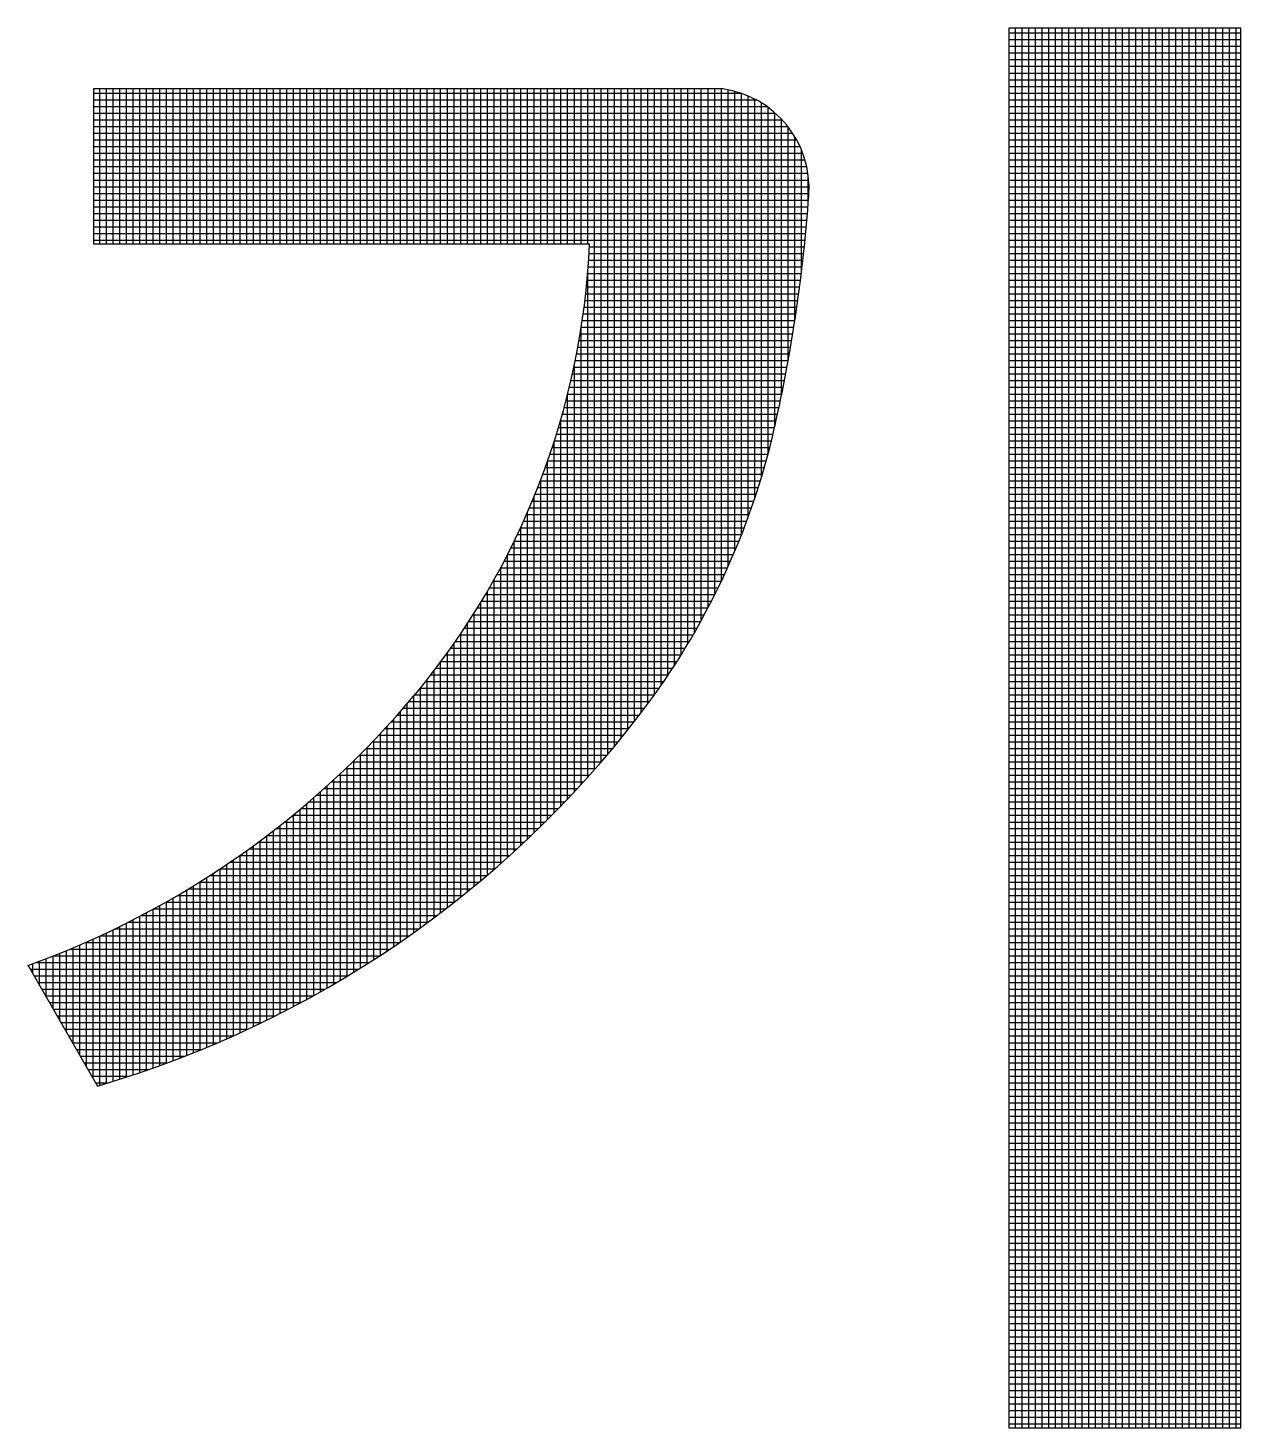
# Model space of a CAD drawing. Header units: inches. Extents: x 1131 to 1972, y 12 to 606.
# Drawn here: x 1857.611 to 1860.762, y 114.85 to 118.485 of the extents above; entities that cross this region are included whole.
import ezdxf

# ---------------------------------------------------------------- set-up
doc = ezdxf.new("R2010")
doc.units = ezdxf.units.IN
doc.header["$MEASUREMENT"] = 0
doc.layers.add('BG ÇÑ±¹Áö¿ª³\xad¹æ±â¼úÁÖ½ÄÈ¸»ç CI', color=7, linetype='Continuous')

msp = doc.modelspace()

# ---------------------------------------------------------------- linework, layer by layer
at = {"layer": 'BG ÇÑ±¹Áö¿ª³\xad¹æ±â¼úÁÖ½ÄÈ¸»ç CI', "color": 7, "linetype": 'Continuous', "lineweight": 25}
for p, q in [((1860.7623, 118.4848), (1860.1593, 118.4848)), ((1860.1593, 118.4848), (1860.1593, 114.8496)), ((1860.1764, 114.8496), (1860.1764, 118.4848)), ((1860.1937, 114.8496), (1860.1937, 118.4848)), ((1860.2111, 114.8496), (1860.2111, 118.4848)), ((1860.2285, 114.8496), (1860.2285, 118.4848)), ((1860.2458, 114.8496), (1860.2458, 118.4848)), ((1860.2632, 114.8496), (1860.2632, 118.4848)), ((1860.2806, 114.8496), (1860.2806, 118.4848)), ((1860.2979, 114.8496), (1860.2979, 118.4848)), ((1860.3153, 114.8496), (1860.3153, 118.4848)), ((1860.3326, 114.8496), (1860.3326, 118.4848)), ((1860.35, 114.8496), (1860.35, 118.4848)), ((1860.3674, 114.8496), (1860.3674, 118.4848)), ((1860.3847, 114.8496), (1860.3847, 118.4848)), ((1860.4021, 114.8496), (1860.4021, 118.4848)), ((1860.4195, 114.8496), (1860.4195, 118.4848)), ((1860.4368, 114.8496), (1860.4368, 118.4848)), ((1860.4542, 114.8496), (1860.4542, 118.4848)), ((1860.4716, 114.8496), (1860.4716, 118.4848)), ((1860.4889, 114.8496), (1860.4889, 118.4848)), ((1860.5063, 114.8496), (1860.5063, 118.4848)), ((1860.5237, 114.8496), (1860.5237, 118.4848)), ((1860.541, 114.8496), (1860.541, 118.4848)), ((1860.5584, 114.8496), (1860.5584, 118.4848)), ((1860.5758, 114.8496), (1860.5758, 118.4848)), ((1860.5931, 114.8496), (1860.5931, 118.4848)), ((1860.6105, 114.8496), (1860.6105, 118.4848)), ((1860.6278, 114.8496), (1860.6278, 118.4848)), ((1860.6452, 114.8496), (1860.6452, 118.4848)), ((1860.6626, 114.8496), (1860.6626, 118.4848)), ((1860.6799, 114.8496), (1860.6799, 118.4848)), ((1860.6973, 114.8496), (1860.6973, 118.4848)), ((1860.7147, 114.8496), (1860.7147, 118.4848)), ((1860.732, 114.8496), (1860.732, 118.4848)), ((1860.7494, 114.8496), (1860.7494, 118.4848)), ((1860.7623, 114.8496), (1860.7623, 118.4848)), ((1860.1593, 118.4721), (1860.7623, 118.4721)), ((1860.1593, 118.4548), (1860.7623, 118.4548)), ((1860.1593, 118.4374), (1860.7623, 118.4374)), ((1860.1593, 118.42), (1860.7623, 118.42)), ((1860.1593, 118.4027), (1860.7623, 118.4027)), ((1860.1593, 118.3853), (1860.7623, 118.3853)), ((1860.1593, 118.3679), (1860.7623, 118.3679)), ((1860.1593, 118.3506), (1860.7623, 118.3506)), ((1860.1593, 118.3332), (1860.7623, 118.3332)), ((1857.7814, 118.3267), (1857.7814, 117.9244)), ((1859.4164, 118.3267), (1857.7814, 118.3267)), ((1857.7814, 118.3158), (1859.4623, 118.3158)), ((1857.7814, 118.2985), (1859.5025, 118.2985)), ((1857.7974, 117.9244), (1857.7974, 118.3267)), ((1857.8148, 117.9244), (1857.8148, 118.3267)), ((1857.8322, 117.9244), (1857.8322, 118.3267)), ((1857.8495, 117.9244), (1857.8495, 118.3267)), ((1857.8669, 117.9244), (1857.8669, 118.3267)), ((1857.8843, 117.9244), (1857.8843, 118.3267)), ((1857.9016, 117.9244), (1857.9016, 118.3267)), ((1857.919, 117.9244), (1857.919, 118.3267)), ((1857.9363, 117.9244), (1857.9363, 118.3267)), ((1857.9537, 117.9244), (1857.9537, 118.3267)), ((1857.9711, 117.9244), (1857.9711, 118.3267)), ((1857.9884, 117.9244), (1857.9884, 118.3267)), ((1858.0058, 117.9244), (1858.0058, 118.3267)), ((1858.0232, 117.9244), (1858.0232, 118.3267)), ((1858.0405, 117.9244), (1858.0405, 118.3267)), ((1858.0579, 117.9244), (1858.0579, 118.3267)), ((1858.0753, 117.9244), (1858.0753, 118.3267)), ((1858.0926, 117.9244), (1858.0926, 118.3267)), ((1858.11, 117.9244), (1858.11, 118.3267)), ((1858.1274, 117.9244), (1858.1274, 118.3267)), ((1858.1447, 117.9244), (1858.1447, 118.3267)), ((1858.1621, 117.9244), (1858.1621, 118.3267)), ((1858.1795, 117.9244), (1858.1795, 118.3267)), ((1858.1968, 117.9244), (1858.1968, 118.3267)), ((1858.2142, 117.9244), (1858.2142, 118.3267)), ((1858.2315, 117.9244), (1858.2315, 118.3267)), ((1858.2489, 117.9244), (1858.2489, 118.3267)), ((1858.2663, 117.9244), (1858.2663, 118.3267)), ((1858.2836, 117.9244), (1858.2836, 118.3267)), ((1858.301, 117.9244), (1858.301, 118.3267)), ((1858.3184, 117.9244), (1858.3184, 118.3267)), ((1858.3357, 117.9244), (1858.3357, 118.3267)), ((1858.3531, 117.9244), (1858.3531, 118.3267)), ((1858.3705, 117.9244), (1858.3705, 118.3267)), ((1858.3878, 117.9244), (1858.3878, 118.3267)), ((1858.4052, 117.9244), (1858.4052, 118.3267)), ((1858.4226, 117.9244), (1858.4226, 118.3267)), ((1858.4399, 117.9244), (1858.4399, 118.3267)), ((1858.4573, 117.9244), (1858.4573, 118.3267)), ((1858.4746, 117.9244), (1858.4746, 118.3267)), ((1858.492, 117.9244), (1858.492, 118.3267)), ((1858.5094, 117.9244), (1858.5094, 118.3267)), ((1858.5267, 117.9244), (1858.5267, 118.3267)), ((1858.5441, 117.9244), (1858.5441, 118.3267)), ((1858.5615, 117.9244), (1858.5615, 118.3267)), ((1858.5788, 117.9244), (1858.5788, 118.3267)), ((1858.5962, 117.9244), (1858.5962, 118.3267)), ((1858.6136, 117.9244), (1858.6136, 118.3267)), ((1858.6309, 117.9244), (1858.6309, 118.3267)), ((1858.6483, 117.9244), (1858.6483, 118.3267)), ((1858.6657, 117.9244), (1858.6657, 118.3267)), ((1858.683, 117.9244), (1858.683, 118.3267)), ((1858.7004, 117.9244), (1858.7004, 118.3267)), ((1858.7178, 117.9244), (1858.7178, 118.3267)), ((1858.7351, 117.9244), (1858.7351, 118.3267)), ((1858.7525, 117.9244), (1858.7525, 118.3267)), ((1858.7698, 117.9244), (1858.7698, 118.3267)), ((1858.7872, 117.9244), (1858.7872, 118.3267)), ((1858.8046, 117.9244), (1858.8046, 118.3267)), ((1858.8219, 117.9244), (1858.8219, 118.3267)), ((1858.8393, 117.9244), (1858.8393, 118.3267)), ((1858.8567, 117.9244), (1858.8567, 118.3267)), ((1858.874, 117.9244), (1858.874, 118.3267)), ((1858.8914, 117.9244), (1858.8914, 118.3267)), ((1858.9088, 117.9244), (1858.9088, 118.3267)), ((1858.9261, 117.9244), (1858.9261, 118.3267)), ((1858.9435, 117.9244), (1858.9435, 118.3267)), ((1858.9609, 117.9244), (1858.9609, 118.3267)), ((1858.9782, 117.9244), (1858.9782, 118.3267)), ((1858.9956, 117.9244), (1858.9956, 118.3267)), ((1859.0129, 117.9244), (1859.0129, 118.3267)), ((1859.0303, 117.9244), (1859.0303, 118.3267)), ((1859.0477, 117.9244), (1859.0477, 118.3267)), ((1859.065, 117.9244), (1859.065, 118.3267)), ((1859.0824, 116.5589), (1859.0824, 118.3267)), ((1859.0998, 116.5788), (1859.0998, 118.3267)), ((1859.1171, 116.5991), (1859.1171, 118.3267)), ((1859.1345, 116.6198), (1859.1345, 118.3267)), ((1859.1519, 116.6409), (1859.1519, 118.3267)), ((1859.1692, 116.6625), (1859.1692, 118.3267)), ((1859.1866, 116.6845), (1859.1866, 118.3267)), ((1859.204, 116.7069), (1859.204, 118.3267)), ((1859.2213, 116.73), (1859.2213, 118.3267)), ((1859.2387, 116.7538), (1859.2387, 118.3267)), ((1859.2561, 116.7785), (1859.2561, 118.3267)), ((1859.2734, 116.804), (1859.2734, 118.3267)), ((1859.2908, 116.8303), (1859.2908, 118.3267)), ((1859.3081, 116.8577), (1859.3081, 118.3267)), ((1859.3255, 116.8862), (1859.3255, 118.3267)), ((1859.3429, 116.9158), (1859.3429, 118.3267)), ((1859.3602, 116.9466), (1859.3602, 118.3267)), ((1859.3776, 116.9789), (1859.3776, 118.3267)), ((1859.395, 117.0128), (1859.395, 118.3267)), ((1859.4123, 117.0484), (1859.4123, 118.3267)), ((1859.4297, 117.0859), (1859.4297, 118.3245)), ((1859.4471, 117.1258), (1859.4471, 118.3204)), ((1859.4644, 117.1684), (1859.4644, 118.3151)), ((1859.4818, 117.2142), (1859.4818, 118.3084)), ((1859.4992, 117.2639), (1859.4992, 118.3002)), ((1860.1593, 118.3158), (1860.7623, 118.3158)), ((1860.1593, 118.2985), (1860.7623, 118.2985)), ((1857.7814, 118.2811), (1859.5305, 118.2811)), ((1857.7814, 118.2638), (1859.5524, 118.2638)), ((1859.5165, 117.3186), (1859.5165, 118.2904)), ((1859.5339, 117.38), (1859.5339, 118.2787)), ((1859.5512, 117.4509), (1859.5512, 118.2647)), ((1860.1593, 118.2811), (1860.7623, 118.2811)), ((1860.1593, 118.2638), (1860.7623, 118.2638)), ((1857.7814, 118.2464), (1859.5702, 118.2464)), ((1857.7814, 118.229), (1859.585, 118.229)), ((1859.5686, 117.5318), (1859.5686, 118.248)), ((1859.586, 117.6223), (1859.586, 118.2277)), ((1860.1593, 118.2464), (1860.7623, 118.2464)), ((1860.1593, 118.229), (1860.7623, 118.229)), ((1857.7814, 118.2117), (1859.5974, 118.2117)), ((1857.7814, 118.1943), (1859.6079, 118.1943)), ((1859.6033, 117.7266), (1859.6033, 118.2022)), ((1860.1593, 118.2117), (1860.7623, 118.2117)), ((1860.1593, 118.1943), (1860.7623, 118.1943)), ((1857.7814, 118.1769), (1859.6166, 118.1769)), ((1857.7814, 118.1596), (1859.6238, 118.1596)), ((1859.6207, 117.8536), (1859.6207, 118.1674)), ((1860.1593, 118.1769), (1860.7623, 118.1769)), ((1860.1593, 118.1596), (1860.7623, 118.1596)), ((1857.7814, 118.1422), (1859.6296, 118.1422)), ((1857.7814, 118.1248), (1859.634, 118.1248)), ((1860.1593, 118.1422), (1860.7623, 118.1422)), ((1860.1593, 118.1248), (1860.7623, 118.1248)), ((1857.7814, 118.1075), (1859.6372, 118.1075)), ((1857.7814, 118.0901), (1859.6393, 118.0901)), ((1857.7814, 118.0727), (1859.6401, 118.0727)), ((1859.6381, 118.0308), (1859.6381, 118.1015)), ((1860.1593, 118.1075), (1860.7623, 118.1075)), ((1860.1593, 118.0901), (1860.7623, 118.0901)), ((1860.1593, 118.0727), (1860.7623, 118.0727)), ((1857.7814, 118.0554), (1859.6398, 118.0554)), ((1857.7814, 118.038), (1859.6386, 118.038)), ((1860.1593, 118.0554), (1860.7623, 118.0554)), ((1860.1593, 118.038), (1860.7623, 118.038)), ((1857.7814, 118.0206), (1859.6373, 118.0206)), ((1857.7814, 118.0033), (1859.6359, 118.0033)), ((1860.1593, 118.0206), (1860.7623, 118.0206)), ((1860.1593, 118.0033), (1860.7623, 118.0033)), ((1857.7814, 117.9859), (1859.6344, 117.9859)), ((1857.7814, 117.9686), (1859.6329, 117.9686)), ((1860.1593, 117.9859), (1860.7623, 117.9859)), ((1860.1593, 117.9686), (1860.7623, 117.9686)), ((1857.7814, 117.9512), (1859.6312, 117.9512)), ((1857.7814, 117.9338), (1859.6295, 117.9338)), ((1860.1593, 117.9512), (1860.7623, 117.9512)), ((1860.1593, 117.9338), (1860.7623, 117.9338)), ((1857.7814, 117.9244), (1859.0697, 117.9244)), ((1859.0685, 117.8991), (1859.6259, 117.8991)), ((1859.0694, 117.9165), (1859.6278, 117.9165)), ((1860.1593, 117.9165), (1860.7623, 117.9165)), ((1860.1593, 117.8991), (1860.7623, 117.8991)), ((1859.0662, 117.8644), (1859.622, 117.8644)), ((1859.0674, 117.8817), (1859.624, 117.8817)), ((1860.1593, 117.8817), (1860.7623, 117.8817)), ((1860.1593, 117.8644), (1860.7623, 117.8644)), ((1859.0633, 117.8296), (1859.6177, 117.8296)), ((1859.0648, 117.847), (1859.6199, 117.847)), ((1859.065, 116.5394), (1859.065, 117.8496)), ((1860.1593, 117.847), (1860.7623, 117.847)), ((1860.1593, 117.8296), (1860.7623, 117.8296)), ((1859.0598, 117.7949), (1859.6132, 117.7949)), ((1859.0616, 117.8123), (1859.6155, 117.8123)), ((1860.1593, 117.8123), (1860.7623, 117.8123)), ((1860.1593, 117.7949), (1860.7623, 117.7949)), ((1859.0556, 117.7602), (1859.6083, 117.7602)), ((1859.0578, 117.7775), (1859.6108, 117.7775)), ((1860.1593, 117.7775), (1860.7623, 117.7775)), ((1860.1593, 117.7602), (1860.7623, 117.7602)), ((1859.0509, 117.7255), (1859.6032, 117.7255)), ((1859.0533, 117.7428), (1859.6058, 117.7428)), ((1860.1593, 117.7428), (1860.7623, 117.7428)), ((1860.1593, 117.7255), (1860.7623, 117.7255)), ((1859.0425, 117.6734), (1859.5948, 117.6734)), ((1859.0454, 117.6907), (1859.5977, 117.6907)), ((1859.0477, 116.5203), (1859.0477, 117.7046)), ((1859.0482, 117.7081), (1859.6005, 117.7081)), ((1860.1593, 117.7081), (1860.7623, 117.7081)), ((1860.1593, 117.6907), (1860.7623, 117.6907)), ((1860.1593, 117.6734), (1860.7623, 117.6734)), ((1859.0361, 117.6386), (1859.5889, 117.6386)), ((1859.0394, 117.656), (1859.5919, 117.656)), ((1860.1593, 117.656), (1860.7623, 117.656)), ((1860.1593, 117.6386), (1860.7623, 117.6386)), ((1859.0291, 117.6039), (1859.5826, 117.6039)), ((1859.0303, 116.5015), (1859.0303, 117.6098)), ((1859.0327, 117.6213), (1859.5858, 117.6213)), ((1860.1593, 117.6213), (1860.7623, 117.6213)), ((1860.1593, 117.6039), (1860.7623, 117.6039)), ((1859.0214, 117.5692), (1859.576, 117.5692)), ((1859.0253, 117.5865), (1859.5794, 117.5865)), ((1860.1593, 117.5865), (1860.7623, 117.5865)), ((1860.1593, 117.5692), (1860.7623, 117.5692)), ((1859.0129, 116.483), (1859.0129, 117.5341)), ((1859.013, 117.5344), (1859.5692, 117.5344)), ((1859.0173, 117.5518), (1859.5726, 117.5518)), ((1860.1593, 117.5518), (1860.7623, 117.5518)), ((1860.1593, 117.5344), (1860.7623, 117.5344)), ((1859.004, 117.4997), (1859.5619, 117.4997)), ((1859.0086, 117.5171), (1859.5656, 117.5171)), ((1860.1593, 117.5171), (1860.7623, 117.5171)), ((1860.1593, 117.4997), (1860.7623, 117.4997)), ((1858.9943, 117.465), (1859.5544, 117.465)), ((1858.9956, 116.4649), (1858.9956, 117.4694)), ((1858.9992, 117.4823), (1859.5582, 117.4823)), ((1860.1593, 117.4823), (1860.7623, 117.4823)), ((1860.1593, 117.465), (1860.7623, 117.465)), ((1858.9839, 117.4303), (1859.5465, 117.4303)), ((1858.9892, 117.4476), (1859.5505, 117.4476)), ((1860.1593, 117.4476), (1860.7623, 117.4476)), ((1860.1593, 117.4303), (1860.7623, 117.4303)), ((1858.9728, 117.3955), (1859.5379, 117.3955)), ((1858.9782, 116.4471), (1858.9782, 117.4122)), ((1858.9784, 117.4129), (1859.5423, 117.4129)), ((1860.1593, 117.4129), (1860.7623, 117.4129)), ((1860.1593, 117.3955), (1860.7623, 117.3955)), ((1858.9609, 116.4297), (1858.9609, 117.3605)), ((1858.961, 117.3608), (1859.5287, 117.3608)), ((1858.967, 117.3782), (1859.5334, 117.3782)), ((1860.1593, 117.3782), (1860.7623, 117.3782)), ((1860.1593, 117.3608), (1860.7623, 117.3608)), ((1858.9435, 116.4125), (1858.9435, 117.313)), ((1858.9484, 117.3261), (1859.5188, 117.3261)), ((1858.9548, 117.3434), (1859.5238, 117.3434)), ((1860.1593, 117.3434), (1860.7623, 117.3434)), ((1860.1593, 117.3261), (1860.7623, 117.3261)), ((1858.9282, 117.274), (1859.5025, 117.274)), ((1858.9351, 117.2913), (1859.5081, 117.2913)), ((1858.9418, 117.3087), (1859.5135, 117.3087)), ((1860.1593, 117.3087), (1860.7623, 117.3087)), ((1860.1593, 117.2913), (1860.7623, 117.2913)), ((1860.1593, 117.274), (1860.7623, 117.274)), ((1858.9137, 117.2392), (1859.4907, 117.2392)), ((1858.921, 117.2566), (1859.4967, 117.2566)), ((1858.9261, 116.3956), (1858.9261, 117.269)), ((1860.1593, 117.2566), (1860.7623, 117.2566)), ((1860.1593, 117.2392), (1860.7623, 117.2392)), ((1858.8984, 117.2045), (1859.4782, 117.2045)), ((1858.9062, 117.2219), (1859.4846, 117.2219)), ((1858.9088, 116.3791), (1858.9088, 117.2278)), ((1860.1593, 117.2219), (1860.7623, 117.2219)), ((1860.1593, 117.2045), (1860.7623, 117.2045)), ((1858.8824, 117.1698), (1859.465, 117.1698)), ((1858.8905, 117.1872), (1859.4717, 117.1872)), ((1858.8914, 116.3628), (1858.8914, 117.1891)), ((1860.1593, 117.1872), (1860.7623, 117.1872)), ((1860.1593, 117.1698), (1860.7623, 117.1698)), ((1858.8655, 117.1351), (1859.4509, 117.1351)), ((1858.874, 117.1524), (1859.458, 117.1524)), ((1858.874, 116.3468), (1858.874, 117.1524)), ((1860.1593, 117.1524), (1860.7623, 117.1524)), ((1860.1593, 117.1351), (1860.7623, 117.1351)), ((1858.8477, 117.1003), (1859.4361, 117.1003)), ((1858.8567, 117.1177), (1859.4436, 117.1177)), ((1858.8567, 116.3311), (1858.8567, 117.1176)), ((1860.1593, 117.1177), (1860.7623, 117.1177)), ((1860.1593, 117.1003), (1860.7623, 117.1003)), ((1858.8291, 117.0656), (1859.4204, 117.0656)), ((1858.8385, 117.083), (1859.4284, 117.083)), ((1858.8393, 116.3156), (1858.8393, 117.0845)), ((1860.1593, 117.083), (1860.7623, 117.083)), ((1860.1593, 117.0656), (1860.7623, 117.0656)), ((1858.8046, 116.2855), (1858.8046, 117.0224)), ((1858.8095, 117.0309), (1859.4039, 117.0309)), ((1858.8194, 117.0482), (1859.4123, 117.0482)), ((1858.8219, 116.3004), (1858.8219, 117.0528)), ((1860.1593, 117.0482), (1860.7623, 117.0482)), ((1860.1593, 117.0309), (1860.7623, 117.0309)), ((1858.7872, 116.2708), (1858.7872, 116.9932)), ((1858.789, 116.9961), (1859.3865, 116.9961)), ((1858.7994, 117.0135), (1859.3953, 117.0135)), ((1860.1593, 117.0135), (1860.7623, 117.0135)), ((1860.1593, 116.9961), (1860.7623, 116.9961)), ((1858.7675, 116.9614), (1859.3683, 116.9614)), ((1858.7698, 116.2563), (1858.7698, 116.9651)), ((1858.7784, 116.9788), (1859.3775, 116.9788)), ((1860.1593, 116.9788), (1860.7623, 116.9788)), ((1860.1593, 116.9614), (1860.7623, 116.9614)), ((1858.7333, 116.9093), (1859.3392, 116.9093)), ((1858.7351, 116.2281), (1858.7351, 116.912)), ((1858.745, 116.9267), (1859.3491, 116.9267)), ((1858.7525, 116.2421), (1858.7525, 116.9381)), ((1858.7564, 116.944), (1859.3588, 116.944)), ((1860.1593, 116.944), (1860.7623, 116.944)), ((1860.1593, 116.9267), (1860.7623, 116.9267)), ((1860.1593, 116.9093), (1860.7623, 116.9093)), ((1858.7092, 116.8746), (1859.3185, 116.8746)), ((1858.7178, 116.2144), (1858.7178, 116.8867)), ((1858.7214, 116.892), (1859.329, 116.892)), ((1860.1593, 116.892), (1860.7623, 116.892)), ((1860.1593, 116.8746), (1860.7623, 116.8746)), ((1858.683, 116.1875), (1858.683, 116.8386)), ((1858.6839, 116.8399), (1859.2969, 116.8399)), ((1858.6967, 116.8572), (1859.3078, 116.8572)), ((1858.7004, 116.2008), (1858.7004, 116.8623)), ((1860.1593, 116.8572), (1860.7623, 116.8572)), ((1860.1593, 116.8399), (1860.7623, 116.8399)), ((1858.6575, 116.8051), (1859.2742, 116.8051)), ((1858.6657, 116.1744), (1858.6657, 116.8157)), ((1858.6709, 116.8225), (1859.2857, 116.8225)), ((1860.1593, 116.8225), (1860.7623, 116.8225)), ((1860.1593, 116.8051), (1860.7623, 116.8051)), ((1858.6298, 116.7704), (1859.2504, 116.7704)), ((1858.6309, 116.1489), (1858.6309, 116.7718)), ((1858.6438, 116.7878), (1859.2625, 116.7878)), ((1858.6483, 116.1616), (1858.6483, 116.7934)), ((1860.1593, 116.7878), (1860.7623, 116.7878)), ((1860.1593, 116.7704), (1860.7623, 116.7704)), ((1858.5962, 116.1242), (1858.5962, 116.7303)), ((1858.6008, 116.7357), (1859.2255, 116.7357)), ((1858.6136, 116.1364), (1858.6136, 116.7508)), ((1858.6154, 116.753), (1859.2381, 116.753)), ((1860.1593, 116.753), (1860.7623, 116.753)), ((1860.1593, 116.7357), (1860.7623, 116.7357)), ((1858.5706, 116.7009), (1859.1994, 116.7009)), ((1858.5788, 116.1121), (1858.5788, 116.7103)), ((1858.5858, 116.7183), (1859.2126, 116.7183)), ((1860.1593, 116.7183), (1860.7623, 116.7183)), ((1860.1593, 116.7009), (1860.7623, 116.7009)), ((1858.5392, 116.6662), (1859.1722, 116.6662)), ((1858.5441, 116.0886), (1858.5441, 116.6716)), ((1858.555, 116.6836), (1859.1859, 116.6836)), ((1858.5615, 116.1003), (1858.5615, 116.6907)), ((1860.1593, 116.6836), (1860.7623, 116.6836)), ((1860.1593, 116.6662), (1860.7623, 116.6662)), ((1858.5065, 116.6315), (1859.1442, 116.6315)), ((1858.5094, 116.0658), (1858.5094, 116.6345)), ((1858.523, 116.6489), (1859.1583, 116.6489)), ((1858.5267, 116.0771), (1858.5267, 116.6529)), ((1860.1593, 116.6489), (1860.7623, 116.6489)), ((1860.1593, 116.6315), (1860.7623, 116.6315)), ((1858.4724, 116.5968), (1859.1151, 116.5968)), ((1858.4746, 116.0438), (1858.4746, 116.599)), ((1858.4896, 116.6141), (1859.1298, 116.6141)), ((1858.492, 116.0547), (1858.492, 116.6166)), ((1860.1593, 116.6141), (1860.7623, 116.6141)), ((1860.1593, 116.5968), (1860.7623, 116.5968)), ((1858.4226, 116.0121), (1858.4226, 116.5485)), ((1858.4368, 116.562), (1859.0851, 116.562)), ((1858.4399, 116.0225), (1858.4399, 116.565)), ((1858.4548, 116.5794), (1859.1003, 116.5794)), ((1858.4573, 116.0331), (1858.4573, 116.5818)), ((1860.1593, 116.5794), (1860.7623, 116.5794)), ((1860.1593, 116.562), (1860.7623, 116.562)), ((1858.3805, 116.5099), (1859.0382, 116.5099)), ((1858.3878, 115.9918), (1858.3878, 116.5165)), ((1858.3997, 116.5273), (1859.0541, 116.5273)), ((1858.4052, 116.0019), (1858.4052, 116.5323)), ((1858.4185, 116.5447), (1859.0697, 116.5447)), ((1860.1593, 116.5447), (1860.7623, 116.5447)), ((1860.1593, 116.5273), (1860.7623, 116.5273)), ((1860.1593, 116.5099), (1860.7623, 116.5099)), ((1858.3409, 116.4752), (1859.0055, 116.4752)), ((1858.3531, 115.9722), (1858.3531, 116.4857)), ((1858.3609, 116.4926), (1859.022, 116.4926)), ((1858.3705, 115.982), (1858.3705, 116.501)), ((1860.1593, 116.4926), (1860.7623, 116.4926)), ((1860.1593, 116.4752), (1860.7623, 116.4752)), ((1858.2993, 116.4405), (1858.9716, 116.4405)), ((1858.301, 115.9441), (1858.301, 116.4419)), ((1858.3184, 115.9533), (1858.3184, 116.4562)), ((1858.3203, 116.4578), (1858.9887, 116.4578)), ((1858.3357, 115.9627), (1858.3357, 116.4708)), ((1860.1593, 116.4578), (1860.7623, 116.4578)), ((1860.1593, 116.4405), (1860.7623, 116.4405)), ((1858.2489, 115.9173), (1858.2489, 116.4005)), ((1858.2557, 116.4058), (1858.9366, 116.4058)), ((1858.2663, 115.9261), (1858.2663, 116.414)), ((1858.2778, 116.4231), (1858.9543, 116.4231)), ((1858.2836, 115.935), (1858.2836, 116.4278)), ((1860.1593, 116.4231), (1860.7623, 116.4231)), ((1860.1593, 116.4058), (1860.7623, 116.4058)), ((1858.2099, 116.371), (1858.9002, 116.371)), ((1858.2142, 115.9003), (1858.2142, 116.3742)), ((1858.2315, 115.9087), (1858.2315, 116.3872)), ((1858.2331, 116.3884), (1858.9186, 116.3884)), ((1860.1593, 116.3884), (1860.7623, 116.3884)), ((1860.1593, 116.371), (1860.7623, 116.371)), ((1858.1617, 116.3363), (1858.8625, 116.3363)), ((1858.1621, 115.8758), (1858.1621, 116.3366)), ((1858.1795, 115.8838), (1858.1795, 116.3489)), ((1858.1861, 116.3537), (1858.8815, 116.3537)), ((1858.1968, 115.892), (1858.1968, 116.3614)), ((1860.1593, 116.3537), (1860.7623, 116.3537)), ((1860.1593, 116.3363), (1860.7623, 116.3363)), ((1858.11, 115.8526), (1858.11, 116.3011)), ((1858.1107, 116.3016), (1858.8233, 116.3016)), ((1858.1274, 115.8602), (1858.1274, 116.3127)), ((1858.1365, 116.3189), (1858.8431, 116.3189)), ((1858.1447, 115.8679), (1858.1447, 116.3245)), ((1860.1593, 116.3189), (1860.7623, 116.3189)), ((1860.1593, 116.3016), (1860.7623, 116.3016)), ((1858.0405, 115.8237), (1858.0405, 116.2569)), ((1858.0566, 116.2668), (1858.7825, 116.2668)), ((1858.0579, 115.8308), (1858.0579, 116.2677)), ((1858.0753, 115.8379), (1858.0753, 116.2786)), ((1858.084, 116.2842), (1858.8031, 116.2842)), ((1858.0926, 115.8452), (1858.0926, 116.2898)), ((1860.1593, 116.2842), (1860.7623, 116.2842)), ((1860.1593, 116.2668), (1860.7623, 116.2668)), ((1857.9884, 115.8035), (1857.9884, 116.226)), ((1857.999, 116.2321), (1858.7401, 116.2321)), ((1858.0058, 115.8101), (1858.0058, 116.2361)), ((1858.0232, 115.8169), (1858.0232, 116.2464)), ((1858.0283, 116.2495), (1858.7615, 116.2495)), ((1860.1593, 116.2495), (1860.7623, 116.2495)), ((1860.1593, 116.2321), (1860.7623, 116.2321)), ((1857.919, 115.7784), (1857.919, 116.1875)), ((1857.9363, 115.7845), (1857.9363, 116.1968)), ((1857.9374, 116.1974), (1858.6959, 116.1974)), ((1857.9537, 115.7907), (1857.9537, 116.2063)), ((1857.9688, 116.2147), (1858.7182, 116.2147)), ((1857.9711, 115.797), (1857.9711, 116.2161)), ((1860.1593, 116.2147), (1860.7623, 116.2147)), ((1860.1593, 116.1974), (1860.7623, 116.1974)), ((1857.8495, 115.7554), (1857.8495, 116.1519)), ((1857.8669, 115.7609), (1857.8669, 116.1606)), ((1857.8711, 116.1626), (1858.6498, 116.1626)), ((1857.8843, 115.7666), (1857.8843, 116.1693)), ((1857.9016, 115.7725), (1857.9016, 116.1783)), ((1857.9049, 116.18), (1858.6731, 116.18)), ((1860.1593, 116.18), (1860.7623, 116.18)), ((1860.1593, 116.1626), (1860.7623, 116.1626)), ((1857.7605, 116.1106), (1858.5765, 116.1106)), ((1857.7627, 115.7871), (1857.7627, 116.1115)), ((1857.7801, 115.7569), (1857.7801, 116.1193)), ((1857.7974, 115.7394), (1857.7974, 116.1272)), ((1857.799, 116.1279), (1858.6015, 116.1279)), ((1857.8148, 115.7446), (1857.8148, 116.1353)), ((1857.8322, 115.7499), (1857.8322, 116.1435)), ((1857.8358, 116.1453), (1858.6259, 116.1453)), ((1860.1593, 116.1453), (1860.7623, 116.1453)), ((1860.1593, 116.1279), (1860.7623, 116.1279)), ((1860.1593, 116.1106), (1860.7623, 116.1106)), ((1857.6759, 115.9379), (1857.6759, 116.0753)), ((1857.6771, 116.0758), (1858.5247, 116.0758)), ((1857.6932, 115.9077), (1857.6932, 116.0823)), ((1857.7106, 115.8776), (1857.7106, 116.0893)), ((1857.7199, 116.0932), (1858.551, 116.0932)), ((1857.728, 115.8474), (1857.728, 116.0966)), ((1857.7453, 115.8173), (1857.7453, 116.104)), ((1860.1593, 116.0932), (1860.7623, 116.0932)), ((1860.1593, 116.0758), (1860.7623, 116.0758)), ((1857.6109, 116.0509), (1857.7912, 115.7376)), ((1857.6165, 116.0411), (1858.4703, 116.0411)), ((1857.6238, 116.0284), (1857.6238, 116.0556)), ((1857.6317, 116.0585), (1858.4979, 116.0585)), ((1857.6412, 115.9982), (1857.6412, 116.062)), ((1857.6585, 115.9681), (1857.6585, 116.0686)), ((1860.1593, 116.0585), (1860.7623, 116.0585)), ((1860.1593, 116.0411), (1860.7623, 116.0411)), ((1857.6265, 116.0237), (1858.442, 116.0237)), ((1857.6365, 116.0064), (1858.4128, 116.0064)), ((1860.1593, 116.0237), (1860.7623, 116.0237)), ((1860.1593, 116.0064), (1860.7623, 116.0064)), ((1857.6465, 115.989), (1858.3829, 115.989)), ((1857.6565, 115.9716), (1858.352, 115.9716)), ((1860.1593, 115.989), (1860.7623, 115.989)), ((1860.1593, 115.9716), (1860.7623, 115.9716)), ((1857.6665, 115.9543), (1858.3202, 115.9543)), ((1857.6765, 115.9369), (1858.2873, 115.9369)), ((1860.1593, 115.9543), (1860.7623, 115.9543)), ((1860.1593, 115.9369), (1860.7623, 115.9369)), ((1857.6865, 115.9195), (1858.2533, 115.9195)), ((1857.6964, 115.9022), (1858.2181, 115.9022)), ((1860.1593, 115.9195), (1860.7623, 115.9195)), ((1860.1593, 115.9022), (1860.7623, 115.9022)), ((1857.7064, 115.8848), (1858.1816, 115.8848)), ((1857.7164, 115.8675), (1858.1436, 115.8675)), ((1860.1593, 115.8848), (1860.7623, 115.8848)), ((1860.1593, 115.8675), (1860.7623, 115.8675)), ((1857.7264, 115.8501), (1858.1041, 115.8501)), ((1857.7364, 115.8327), (1858.0627, 115.8327)), ((1860.1593, 115.8501), (1860.7623, 115.8501)), ((1860.1593, 115.8327), (1860.7623, 115.8327)), ((1857.7464, 115.8154), (1858.0193, 115.8154)), ((1857.7564, 115.798), (1857.9737, 115.798)), ((1860.1593, 115.8154), (1860.7623, 115.8154)), ((1860.1593, 115.798), (1860.7623, 115.798)), ((1857.7664, 115.7806), (1857.9254, 115.7806)), ((1857.7764, 115.7633), (1857.874, 115.7633)), ((1860.1593, 115.7806), (1860.7623, 115.7806)), ((1860.1593, 115.7633), (1860.7623, 115.7633)), ((1857.7864, 115.7459), (1857.819, 115.7459)), ((1860.1593, 115.7459), (1860.7623, 115.7459)), ((1860.1593, 115.7285), (1860.7623, 115.7285)), ((1860.1593, 115.7112), (1860.7623, 115.7112)), ((1860.1593, 115.6938), (1860.7623, 115.6938)), ((1860.1593, 115.6764), (1860.7623, 115.6764)), ((1860.1593, 115.6591), (1860.7623, 115.6591)), ((1860.1593, 115.6417), (1860.7623, 115.6417)), ((1860.1593, 115.6243), (1860.7623, 115.6243)), ((1860.1593, 115.607), (1860.7623, 115.607)), ((1860.1593, 115.5896), (1860.7623, 115.5896)), ((1860.1593, 115.5723), (1860.7623, 115.5723)), ((1860.1593, 115.5549), (1860.7623, 115.5549)), ((1860.1593, 115.5375), (1860.7623, 115.5375)), ((1860.1593, 115.5202), (1860.7623, 115.5202)), ((1860.1593, 115.5028), (1860.7623, 115.5028)), ((1860.1593, 115.4854), (1860.7623, 115.4854)), ((1860.1593, 115.4681), (1860.7623, 115.4681)), ((1860.1593, 115.4507), (1860.7623, 115.4507)), ((1860.1593, 115.4333), (1860.7623, 115.4333)), ((1860.1593, 115.416), (1860.7623, 115.416)), ((1860.1593, 115.3986), (1860.7623, 115.3986)), ((1860.1593, 115.3812), (1860.7623, 115.3812)), ((1860.1593, 115.3639), (1860.7623, 115.3639)), ((1860.1593, 115.3465), (1860.7623, 115.3465)), ((1860.1593, 115.3292), (1860.7623, 115.3292)), ((1860.1593, 115.3118), (1860.7623, 115.3118)), ((1860.1593, 115.2944), (1860.7623, 115.2944)), ((1860.1593, 115.2771), (1860.7623, 115.2771)), ((1860.1593, 115.2597), (1860.7623, 115.2597)), ((1860.1593, 115.2423), (1860.7623, 115.2423)), ((1860.1593, 115.225), (1860.7623, 115.225)), ((1860.1593, 115.2076), (1860.7623, 115.2076)), ((1860.1593, 115.1902), (1860.7623, 115.1902)), ((1860.1593, 115.1729), (1860.7623, 115.1729)), ((1860.1593, 115.1555), (1860.7623, 115.1555)), ((1860.1593, 115.1381), (1860.7623, 115.1381)), ((1860.1593, 115.1208), (1860.7623, 115.1208)), ((1860.1593, 115.1034), (1860.7623, 115.1034)), ((1860.1593, 115.086), (1860.7623, 115.086)), ((1860.1593, 115.0687), (1860.7623, 115.0687)), ((1860.1593, 115.0513), (1860.7623, 115.0513)), ((1860.1593, 115.034), (1860.7623, 115.034)), ((1860.1593, 115.0166), (1860.7623, 115.0166)), ((1860.1593, 114.9992), (1860.7623, 114.9992)), ((1860.1593, 114.9819), (1860.7623, 114.9819)), ((1860.1593, 114.9645), (1860.7623, 114.9645)), ((1860.1593, 114.9471), (1860.7623, 114.9471)), ((1860.1593, 114.9298), (1860.7623, 114.9298)), ((1860.1593, 114.9124), (1860.7623, 114.9124)), ((1860.1593, 114.895), (1860.7623, 114.895)), ((1860.1593, 114.8777), (1860.7623, 114.8777)), ((1860.1593, 114.8603), (1860.7623, 114.8603)), ((1860.1593, 114.8496), (1860.7623, 114.8496))]:
    msp.add_line(p, q, dxfattribs=at)
for centre, radius, start, end in [((1859.3794, 118.0686), 0.2607, 355.9484, 81.8473), ((1855.6323, 118.3341), 4.0173, 347.2711, 355.9484), ((1857.1119, 118.01), 1.9598, 320.2238, 357.4967), ((1857.6795, 117.8716), 1.9184, 322.5501, 347.2711), ((1856.8183, 118.2544), 2.3417, 289.7826, 320.2238), ((1857.0186, 118.3778), 2.751, 286.3109, 322.5501)]:
    msp.add_arc(centre, radius, start, end, dxfattribs=at)

doc.saveas('drawing.dxf')
